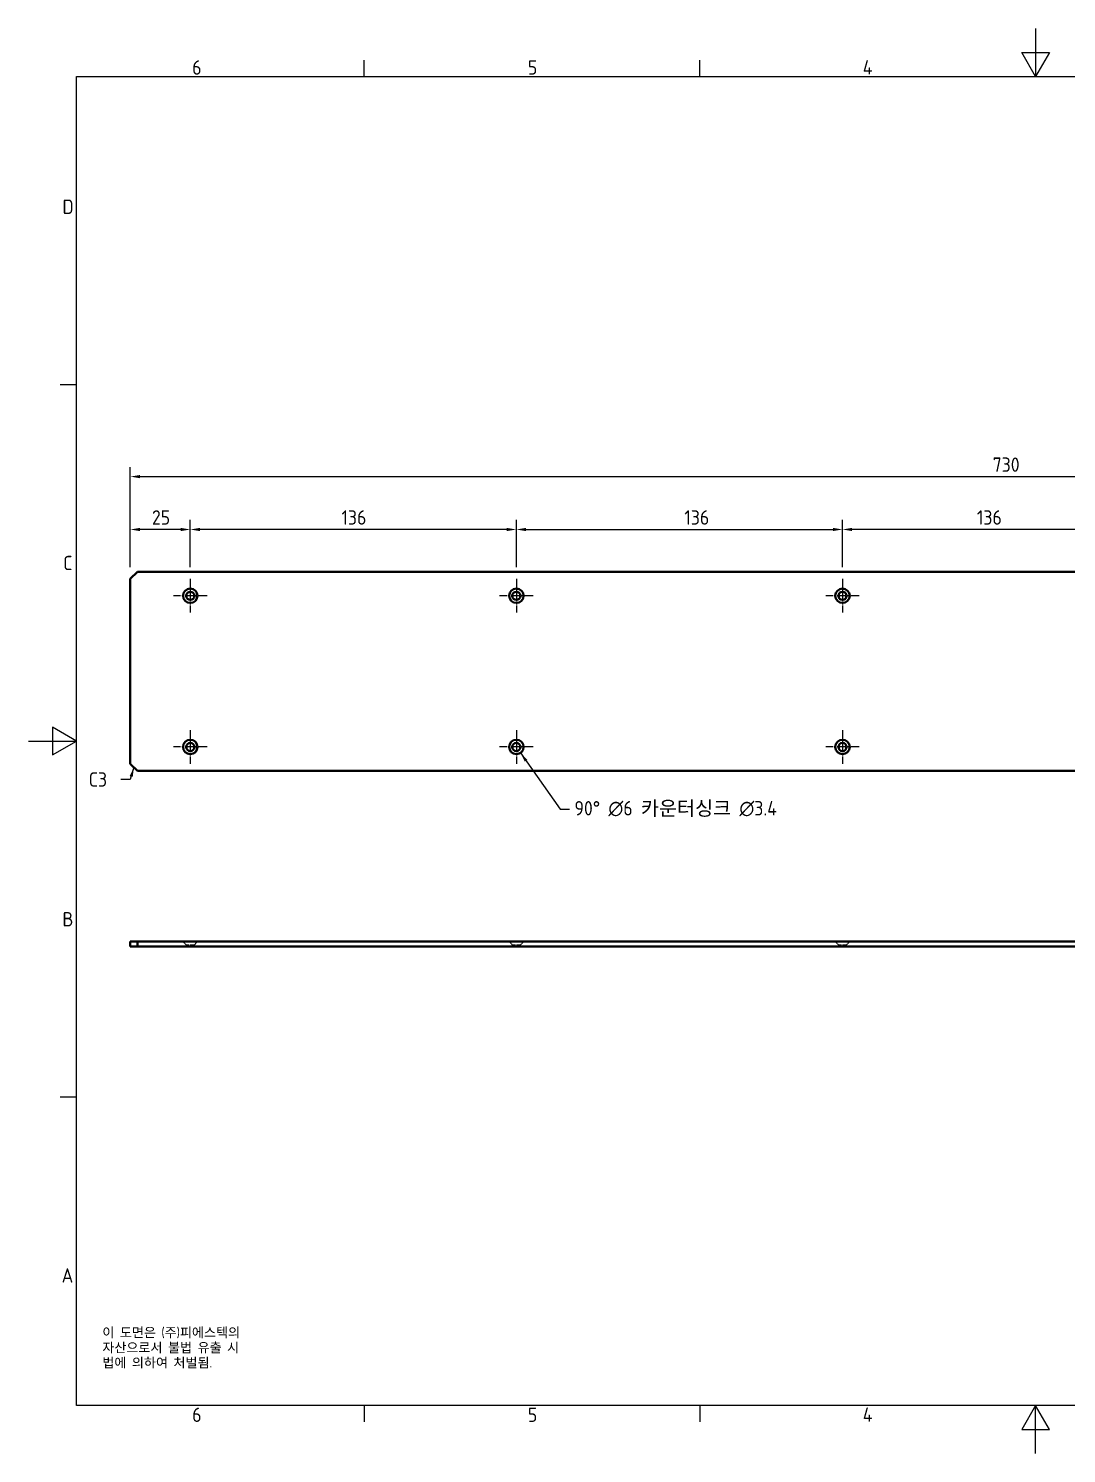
# Model space of a CAD drawing. Header units: millimetres. Extents: x 0 to 840, y 0 to 594.
# Drawn here: x 0 to 433, y 0 to 594 of the extents above; entities that cross this region are included whole.
import ezdxf

# ---------------------------------------------------------------- set-up
doc = ezdxf.new("R2010")
doc.units = ezdxf.units.MM
doc.header["$LTSCALE"] = 2
doc.linetypes.add('CHAIN', pattern=[0.3543, 0.2362, -0.0295, 0.0591, -0.0295])
doc.linetypes.add('DASHED', pattern=[0.2067, 0.1654, -0.0413])
doc.layers.get('0').update_dxf_attribs({"color": 3, "lineweight": 25})
for name, color, linetype, lineweight in [('가려진 것(ISO)', 2, 'DASHED', 18), ('가시적인 것(ISO)', 3, 'Continuous', 40), ('경계(ISO)', 7, 'Continuous', 25), ('기호(ISO)', 5, 'Continuous', 25), ('중심 표식(ISO)', 1, 'Continuous', 25), ('치수(ISO)', 2, 'Continuous', 25)]:
    doc.layers.add(name, color=color, linetype=linetype, lineweight=lineweight)
doc.styles.add('문자 텍스트_M2B', font='isocp.shx')
doc.styles.add('문자 텍스트_PSTEK_POSCO', font='isocp.shx')
doc.styles.add('치수 텍스트_PSTEK_POSCO', font='isocp.shx')
doc.dimstyles.new('치수_PSTEK_POSCO', dxfattribs={"dimscale": 2, "dimtxt": 3, "dimasz": 2, "dimexe": 2, "dimexo": 2.5, "dimgap": 1, "dimtad": 1, "dimrnd": 1e-08, "dimdsep": 46, "dimtxsty": '치수 텍스트_PSTEK_POSCO', "dimcen": 0.09, "dimdle": 10, "dimclrd": 7, "dimclre": 7, "dimclrt": 2, "dimadec": 1, "dimazin": 2, "dimtfac": 1, "dimtmove": 0, "dimatfit": 3, "dimfxl": 0, "dimtolj": 1, "dimlwd": -1, "dimlwe": -1, "dimarcsym": 0})
doc.dimstyles.new('치수_PSTEK_POSCO$7', dxfattribs={"dimscale": 2, "dimtxt": 3, "dimasz": 2, "dimexe": 2, "dimexo": 2.5, "dimgap": 1, "dimtad": 1, "dimrnd": 1e-08, "dimdsep": 46, "dimtxsty": '치수 텍스트_PSTEK_POSCO', "dimcen": 0.09, "dimdle": 10, "dimclrd": 7, "dimclre": 7, "dimclrt": 2, "dimadec": 1, "dimazin": 2, "dimtfac": 1, "dimtmove": 0, "dimatfit": 3, "dimfxl": 0, "dimtolj": 1, "dimlwd": -1, "dimlwe": -1, "dimarcsym": 0})

# ---------------------------------------------------------------- blocks, each defined once
blk = doc.blocks.new('경계 Default Border')
at = {"layer": '경계(ISO)'}
for p, q in [((70, 287), (70, 290.4)), ((140, 287), (140, 290.4)), ((10, 222.75), (6.6, 222.75)), ((10, 74.25), (6.6, 74.25)), ((70, 10), (70, 6.6)), ((140, 10), (140, 6.6))]:
    blk.add_line(p, q, dxfattribs=at)
at = {"layer": '경계(ISO)', "flags": 128}
for points in [[(210, 297), (210, 287), (207.11, 292), (212.89, 292), (210, 287)], [(10, 10), (10, 287), (410, 287), (410, 10), (10, 10)], [(0, 148.5), (10, 148.5), (5, 151.39), (5, 145.61), (10, 148.5)], [(210, 0), (210, 10), (207.11, 5), (212.89, 5), (210, 10)]]:
    blk.add_lwpolyline(points, dxfattribs=at)
at = {"layer": '경계(ISO)', "color": 2, "char_height": 3, "attachment_point": 7, "style": '문자 텍스트_M2B'}
for s, insert in [('6', (34.14, 287.37)), ('5', (104.14, 287.37)), ('4', (173.97, 287.4)), ('D', (7.08, 258.35)), ('C', (7.24, 184.1)), ('B', (7.08, 109.85)), ('A', (6.91, 35.62)), ('6', (34.14, 6.57)), ('5', (104.14, 6.57)), ('4', (173.97, 6.6))]:
    blk.add_mtext(s, dxfattribs=dict(at, insert=insert))
blk = doc.blocks.new('*D22')
at = {"layer": 'Defpoints', "color": 0, "transparency": 16777216}
for p in [(339.47, 385.17), (203.47, 364.53), (339.47, 364.53)]:
    blk.add_point(p, dxfattribs=at)
at = {"layer": '치수(ISO)', "color": 7, "transparency": 16777216}
for p, q in [((203.47, 369.53), (203.47, 389.17)), ((339.47, 369.53), (339.47, 389.17)), ((207.47, 385.17), (335.47, 385.17))]:
    blk.add_line(p, q, dxfattribs=at)
for points in [[(207.47, 385.83), (207.47, 384.5), (203.47, 385.17)], [(335.47, 385.83), (335.47, 384.5), (339.47, 385.17)]]:
    blk.add_solid(points, dxfattribs=at)
at = {"layer": '치수(ISO)', "color": 2, "transparency": 16777216, "insert": (273.52, 390.17), "char_height": 6, "attachment_point": 4, "style": '치수 텍스트_PSTEK_POSCO'}
blk.add_mtext('\\A1;136', dxfattribs=at)
blk = doc.blocks.new('*D24')
at = {"layer": 'Defpoints', "color": 0, "transparency": 16777216}
for p in [(772.47, 407.2), (42.47, 364.53), (772.47, 364.53)]:
    blk.add_point(p, dxfattribs=at)
at = {"layer": '치수(ISO)', "color": 7, "transparency": 16777216}
for p, q in [((42.47, 369.53), (42.47, 411.2)), ((772.47, 369.53), (772.47, 411.2)), ((46.47, 407.2), (768.47, 407.2))]:
    blk.add_line(p, q, dxfattribs=at)
for points in [[(46.47, 407.87), (46.47, 406.54), (42.47, 407.2)], [(768.47, 407.87), (768.47, 406.54), (772.47, 407.2)]]:
    blk.add_solid(points, dxfattribs=at)
at = {"layer": '치수(ISO)', "color": 2, "transparency": 16777216, "insert": (402.07, 412.2), "char_height": 6, "attachment_point": 4, "style": '치수 텍스트_PSTEK_POSCO'}
blk.add_mtext('\\A1;730', dxfattribs=at)
blk = doc.blocks.new('*D28')
at = {"layer": 'Defpoints', "color": 0, "transparency": 16777216}
for p in [(339.47, 385.17), (339.47, 364.53), (475.47, 364.53)]:
    blk.add_point(p, dxfattribs=at)
at = {"layer": '치수(ISO)', "color": 7, "transparency": 16777216}
for p, q in [((339.47, 369.53), (339.47, 389.17)), ((475.47, 369.53), (475.47, 389.17)), ((471.47, 385.17), (343.47, 385.17))]:
    blk.add_line(p, q, dxfattribs=at)
for points in [[(343.47, 385.83), (343.47, 384.5), (339.47, 385.17)], [(471.47, 385.83), (471.47, 384.5), (475.47, 385.17)]]:
    blk.add_solid(points, dxfattribs=at)
at = {"layer": '치수(ISO)', "color": 2, "transparency": 16777216, "insert": (395.52, 390.17), "char_height": 6, "attachment_point": 4, "style": '치수 텍스트_PSTEK_POSCO'}
blk.add_mtext('\\A1;136', dxfattribs=at)
blk = doc.blocks.new('*D32')
at = {"layer": 'Defpoints', "color": 0, "transparency": 16777216}
for p in [(67.47, 385.17), (67.47, 364.53), (203.47, 364.53)]:
    blk.add_point(p, dxfattribs=at)
at = {"layer": '치수(ISO)', "color": 7, "transparency": 16777216}
for p, q in [((67.47, 369.53), (67.47, 389.17)), ((203.47, 369.53), (203.47, 389.17)), ((199.47, 385.17), (71.47, 385.17))]:
    blk.add_line(p, q, dxfattribs=at)
for points in [[(71.47, 385.83), (71.47, 384.5), (67.47, 385.17)], [(199.47, 385.83), (199.47, 384.5), (203.47, 385.17)]]:
    blk.add_solid(points, dxfattribs=at)
at = {"layer": '치수(ISO)', "color": 2, "transparency": 16777216, "insert": (130.52, 390.17), "char_height": 6, "attachment_point": 4, "style": '치수 텍스트_PSTEK_POSCO'}
blk.add_mtext('\\A1;136', dxfattribs=at)
blk = doc.blocks.new('*D33')
at = {"layer": 'Defpoints', "color": 0, "transparency": 16777216}
for p in [(42.47, 385.17), (42.47, 364.53), (67.47, 364.53)]:
    blk.add_point(p, dxfattribs=at)
at = {"layer": '치수(ISO)', "color": 7, "transparency": 16777216}
for p, q in [((42.47, 369.53), (42.47, 389.17)), ((67.47, 369.53), (67.47, 389.17)), ((63.47, 385.17), (46.47, 385.17))]:
    blk.add_line(p, q, dxfattribs=at)
for points in [[(46.47, 385.83), (46.47, 384.5), (42.47, 385.17)], [(63.47, 385.83), (63.47, 384.5), (67.47, 385.17)]]:
    blk.add_solid(points, dxfattribs=at)
at = {"layer": '치수(ISO)', "color": 2, "transparency": 16777216, "insert": (51.47, 390.17), "char_height": 6, "attachment_point": 4, "style": '치수 텍스트_PSTEK_POSCO'}
blk.add_mtext('\\A1;25', dxfattribs=at)

msp = doc.modelspace()

# ---------------------------------------------------------------- linework, layer by layer
at = {"layer": '가려진 것(ISO)', "ltscale": 1.750771}
for p, q in [((65.772, 212.103), (64.472, 213.403)), ((69.172, 212.103), (70.472, 213.403)), ((201.772, 212.103), (200.472, 213.403)), ((205.172, 212.103), (206.472, 213.403)), ((337.772, 212.103), (336.472, 213.403)), ((341.172, 212.103), (342.472, 213.403))]:
    msp.add_line(p, q, dxfattribs=at)
at = {"layer": '가려진 것(ISO)', "ltscale": 5.086114}
for p, q in [((69.172, 212.103), (65.772, 212.103)), ((205.172, 212.103), (201.772, 212.103)), ((341.172, 212.103), (337.772, 212.103))]:
    msp.add_line(p, q, dxfattribs=at)
at = {"layer": '가려진 것(ISO)', "ltscale": 0.666544}
for p, q in [((65.772, 211.403), (65.772, 212.103)), ((69.172, 211.403), (69.172, 212.103)), ((201.772, 211.403), (201.772, 212.103)), ((205.172, 211.403), (205.172, 212.103)), ((337.772, 211.403), (337.772, 212.103)), ((341.172, 211.403), (341.172, 212.103))]:
    msp.add_line(p, q, dxfattribs=at)
at = {"layer": '가시적인 것(ISO)'}
for p, q in [((42.472, 364.531), (45.472, 367.531)), ((42.472, 364.531), (42.472, 287.531)), ((769.472, 367.531), (45.472, 367.531)), ((45.472, 284.531), (42.472, 287.531)), ((45.472, 284.531), (769.472, 284.531)), ((45.472, 213.403), (42.472, 213.403)), ((42.472, 213.403), (42.472, 211.403)), ((42.472, 211.403), (45.472, 211.403)), ((45.472, 211.403), (45.472, 213.403)), ((45.472, 213.403), (769.472, 213.403)), ((45.472, 211.403), (769.472, 211.403))]:
    msp.add_line(p, q, dxfattribs=at)
for centre, radius in [((67.472, 357.531), 3), ((67.472, 357.531), 1.7), ((203.472, 357.531), 3), ((203.472, 357.531), 1.7), ((339.472, 357.531), 3), ((339.472, 357.531), 1.7), ((67.472, 294.531), 3), ((203.472, 294.531), 3), ((339.472, 294.531), 3), ((67.472, 294.531), 1.7), ((203.472, 294.531), 1.7), ((339.472, 294.531), 1.7)]:
    msp.add_circle(centre, radius, dxfattribs=at)
at = {"layer": '중심 표식(ISO)', "linetype": 'CHAIN', "ltscale": 7.778352}
for p, q in [((67.472, 364.531), (67.472, 350.531)), ((203.472, 364.531), (203.472, 350.531)), ((339.472, 364.531), (339.472, 350.531)), ((74.472, 357.531), (60.472, 357.531)), ((210.472, 357.531), (196.472, 357.531)), ((346.472, 357.531), (332.472, 357.531)), ((67.472, 301.531), (67.472, 287.531)), ((203.472, 301.531), (203.472, 287.531)), ((339.472, 301.531), (339.472, 287.531)), ((74.472, 294.531), (60.472, 294.531)), ((210.472, 294.531), (196.472, 294.531)), ((346.472, 294.531), (332.472, 294.531))]:
    msp.add_line(p, q, dxfattribs=at)

# ---------------------------------------------------------------- block references
at = {"xscale": 2, "yscale": 2, "zscale": 2}
msp.add_blockref('경계 Default Border', (0, 0), dxfattribs=at)

# ---------------------------------------------------------------- texts
at = {"layer": '기호(ISO)', "color": 2, "insert": (25.117, 280.951), "char_height": 6, "attachment_point": 4, "style": '치수 텍스트_PSTEK_POSCO'}
msp.add_mtext('{C3}', dxfattribs=at)
at = {"layer": '기호(ISO)', "color": 2, "insert": (227.663, 268.651), "char_height": 6, "width": 98.74739, "attachment_point": 4, "line_spacing_factor": 0.525, "style": '치수 텍스트_PSTEK_POSCO'}
msp.add_mtext('{90° \\fAIGDT|b0|i0;\\H6.0000;n\\fisocp|b0|i0;\\H6.0000;6 카운터싱크 \\fAIGDT|b0|i0;\\H6.0000;n\\fisocp|b0|i0;\\H6.0000;3.4}', dxfattribs=at)
at = {"layer": '기호(ISO)', "color": 7, "insert": (30.789, 52.457), "char_height": 4, "width": 102.48028, "attachment_point": 1, "line_spacing_factor": 0.944221, "style": '문자 텍스트_PSTEK_POSCO'}
msp.add_mtext('{이 도면은 (주)피에스텍의\\P자산으로서 불법 유출 시 \\P법에 의하여 처벌됨.}', dxfattribs=at)

# ---------------------------------------------------------------- dimensions: what is measured, and where the dimension line sits
at = {"layer": '치수(ISO)', "color": 7}
for base, p1, p2, picture, middle in [((772.472, 407.203), (42.472, 364.531), (772.472, 364.531), '*D24', (407.472, 407.203)), ((42.472, 385.167), (67.472, 364.531), (42.472, 364.531), '*D33', (54.972, 385.167)), ((67.472, 385.167), (203.472, 364.531), (67.472, 364.531), '*D32', (135.472, 385.167)), ((339.472, 385.167), (203.472, 364.531), (339.472, 364.531), '*D22', (278.472, 385.167)), ((339.472, 385.167), (475.472, 364.531), (339.472, 364.531), '*D28', (400.472, 385.167))]:
    dim = msp.add_linear_dim(base=base, p1=p1, p2=p2, angle=180, dimstyle='치수_PSTEK_POSCO', override={"dimdec": 2, "dimtp": 0, "dimtm": 0, "dimtdec": 2, "dimtofl": 0, "dimatfit": 1}, dxfattribs=at)
    dim.commit()
    dim.dimension.update_dxf_attribs({"geometry": picture, "text_midpoint": middle, "dimtype": 160})

# ---------------------------------------------------------------- leaders
at = {"layer": '기호(ISO)', "color": 7, "annotation_type": 0, "has_hookline": 1}
for points, hookline_direction, text_width in [([(205.185, 292.068), (221.663, 268.651), (225.663, 268.651)], 0, 89.473), ([(43.972, 286.031), (42.457, 280.951), (38.457, 280.951)], 1, 7.128)]:
    msp.add_leader(points, dimstyle='치수_PSTEK_POSCO$7', override={"dimtad": 0}, dxfattribs=dict(at, hookline_direction=hookline_direction, text_width=text_width))

doc.saveas('drawing.dxf')
